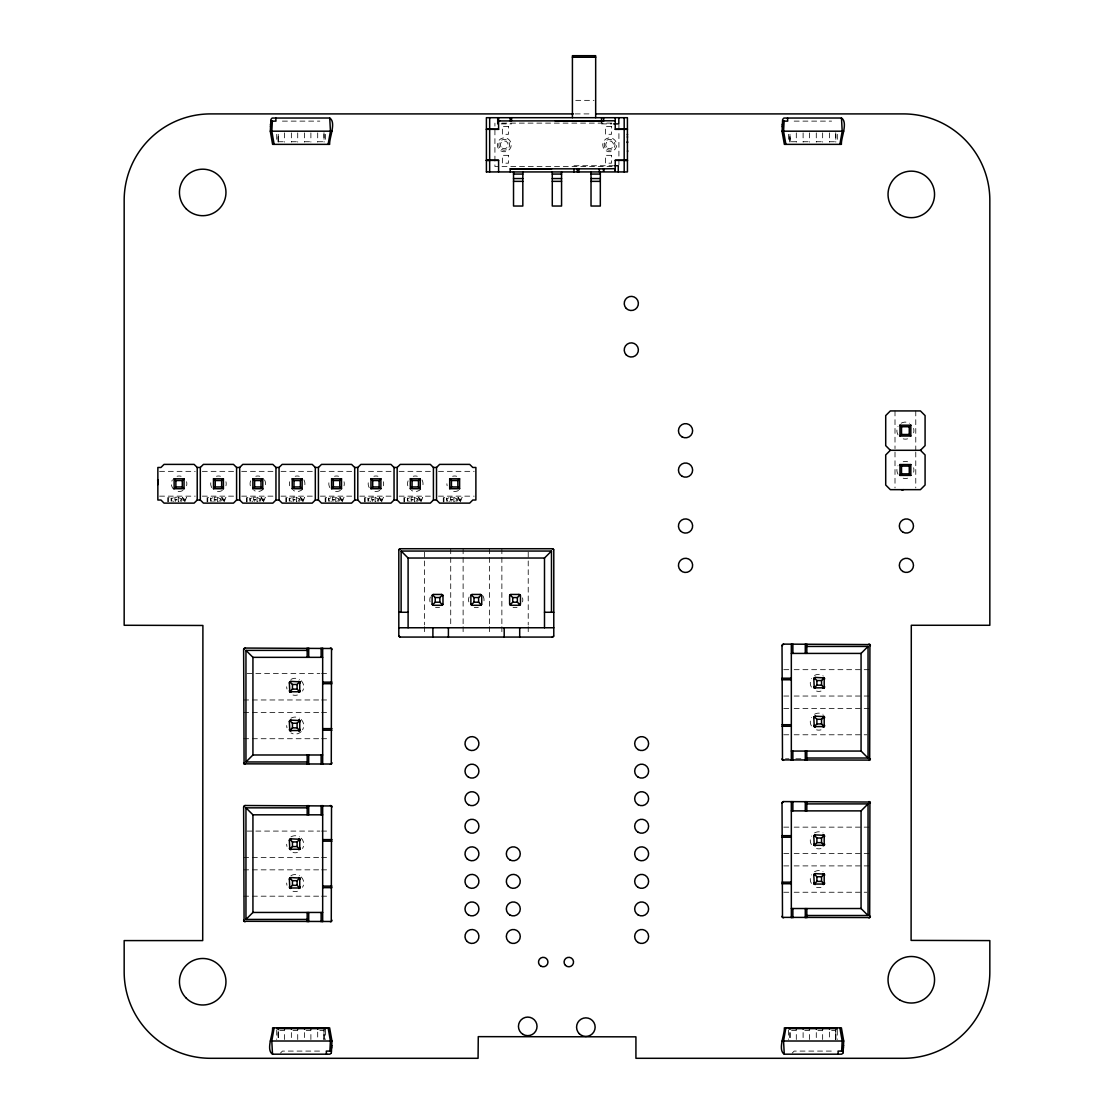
<?xml version="1.0" encoding="UTF-8"?>
<svg xmlns="http://www.w3.org/2000/svg" width="1114" height="1114" viewBox="0 0 1114 1114"><rect width="100%" height="100%" fill="white"/><g stroke="black" fill="none" stroke-linecap="round" stroke-linejoin="round"><path stroke-width="0.75" stroke-dasharray="5 3.75" d="M278.18 141.422L278.18 132.9M324.063 1039.32L324.063 1030.784M789.937 141.422L789.937 132.9M835.82 1039.32L835.82 1030.784M278.18 142.119L278.235 134.195M184.757 501.885L186.567 497.248L185.411 498.543L183.49 498.543L182.376 497.248L184.13 501.885M224.123 501.885L225.933 497.248L224.777 498.543L222.856 498.543L221.742 497.248L223.496 501.885M263.489 501.885L265.299 497.248L264.143 498.543L262.222 498.543L261.108 497.248L262.862 501.885M302.855 501.885L304.665 497.248L303.509 498.543L301.588 498.543L300.474 497.248L302.228 501.885M342.221 501.885L344.031 497.248L342.875 498.543L340.954 498.543L339.84 497.248L341.594 501.885M381.587 501.885L383.397 497.248L382.241 498.543L380.32 498.543L379.206 497.248L380.96 501.885M420.953 501.885L422.763 497.248L421.607 498.543L419.686 498.543L418.572 497.248L420.326 501.885M460.319 501.885L462.129 497.248L460.973 498.543L459.052 498.543L457.938 497.248L459.692 501.885M280.422 1053.162L282.413 1051.087L319.829 1051.087L321.821 1053.162M792.179 1053.162L794.171 1051.087L831.587 1051.087L833.578 1053.162M180.301 501.272L181.303 498.877L178.908 497.749L178.908 501.384M219.667 501.272L220.669 498.877L218.274 497.749L218.274 501.384M259.033 501.272L260.035 498.877L257.64 497.749L257.64 501.384M298.399 501.272L299.401 498.877L297.006 497.749L297.006 501.384M337.765 501.272L338.767 498.877L336.372 497.749L336.372 501.384M377.131 501.272L378.133 498.877L375.738 497.749L375.738 501.384M416.497 501.272L417.499 498.877L415.104 497.749L415.104 501.384M455.863 501.272L456.865 498.877L454.47 497.749L454.47 501.384M575.743 100.357L594.013 100.357M575.228 113.907L592.592 113.907M282.413 121.12L319.829 121.12M794.171 121.12L831.587 121.12M501.815 123.125L612.032 123.125M501.161 123.891L511.535 123.891M601.56 123.891L611.906 123.891M278.18 141.729L284.543 141.729M291.353 141.729L297.717 141.729M304.526 141.729L310.89 141.729M317.699 141.729L324.063 141.729L324.007 134.195M796.301 141.729L789.937 141.729L789.993 134.195L789.937 142.119M803.11 141.729L809.474 141.729M816.284 141.729L822.647 141.729M829.47 141.729L835.82 141.729L835.765 134.195M573.975 165.735L613.494 165.735M612.032 166.515L494.922 166.515L494.922 123.125M159.553 471.347L195.228 471.347M202.316 471.347L234.594 471.347M241.682 471.347L273.96 471.347M281.048 471.347L313.326 471.347M320.414 471.347L352.692 471.347M359.78 471.347L392.058 471.347M399.146 471.347L431.424 471.347M438.512 471.347L474.188 471.347M159.553 496.148L195.228 496.148M202.316 496.148L234.594 496.148M241.682 496.148L273.96 496.148M281.048 496.148L313.326 496.148M320.414 496.148L352.692 496.148M359.78 496.148L392.058 496.148M399.146 496.148L431.424 496.148M438.512 496.148L474.188 496.148M783.769 669.681L792.43 669.681M794.157 669.681L870.368 669.681M247.099 673.622L319.843 673.622M321.57 673.622L330.231 673.622M783.769 696.041L792.43 696.041M794.157 696.041L870.368 696.041M243.632 699.968L319.843 699.968M321.57 699.968L330.231 699.968M783.769 708.434L792.43 708.434M794.157 708.434L870.368 708.434M243.632 712.375L319.843 712.375M321.57 712.375L330.231 712.375M783.769 734.78L792.43 734.78M794.157 734.78L866.901 734.78M243.632 738.721L319.843 738.721M321.57 738.721L330.231 738.721M785.495 758.801L788.963 758.801M795.883 758.801L802.818 758.801M783.769 827.145L792.43 827.145M794.157 827.145L870.368 827.145M247.099 831.086L319.843 831.086M321.57 831.086L330.231 831.086M783.769 853.505L792.43 853.505M794.157 853.505L870.368 853.505M243.632 857.432L319.843 857.432M321.57 857.432L330.231 857.432M783.769 865.898L792.43 865.898M794.157 865.898L870.368 865.898M243.632 869.839L319.843 869.839M321.57 869.839L330.231 869.839M783.769 892.244L792.43 892.244M794.157 892.244L866.901 892.244M243.632 896.185L319.843 896.185M321.57 896.185L330.231 896.185M447.731 501.3L446.798 498.835L449.541 497.485L446.658 497.833L446.714 501.244M408.365 501.3L407.432 498.835L410.175 497.485L407.292 497.833L407.348 501.244M368.999 501.3L368.066 498.835L370.809 497.485L367.926 497.833L367.982 501.244M329.633 501.3L328.7 498.835L331.443 497.485L328.56 497.833L328.616 501.244M290.267 501.3L289.334 498.835L292.077 497.485L289.194 497.833L289.25 501.244M250.901 501.3L249.968 498.835L252.711 497.485L249.828 497.833L249.884 501.244M211.535 501.3L210.602 498.835L213.345 497.485L210.462 497.833L210.518 501.244M172.169 501.3L171.236 498.835L173.979 497.485L171.096 497.833L171.152 501.244M915.778 410.927L915.778 450.293M915.778 452.006L915.778 487.946M895.002 410.927L895.002 448.58M895.002 452.006L895.002 487.946M837.296 134.293L837.296 142.703M837.282 1030.171L837.282 1039.473M835.737 132.733L835.82 142.119M835.737 1030.171L835.737 1039.473L835.82 1030.478L829.457 1030.478L829.457 1039.515M829.47 132.886L829.47 142.119M822.647 132.886L822.647 142.119M822.647 1039.515L822.647 1030.478L816.284 1030.478L816.284 1039.515M816.284 132.886L816.284 142.119M809.474 132.886L809.474 142.119M809.474 1039.515L809.474 1030.478L803.11 1030.478L803.11 1039.515M803.11 132.886L803.11 142.119M796.301 132.886L796.301 142.119M796.301 1039.515L796.301 1030.478L789.937 1030.478L790.007 1039.515L790.021 1030.171M788.475 134.293L788.475 142.703M788.475 1030.171L788.475 1039.473M618.911 124.852L618.911 166.515M528.217 552.196L528.217 624.94M528.217 626.681L528.217 635.342M501.871 548.729L501.871 624.94M501.871 626.681L501.871 635.342M489.478 548.729L489.478 624.94M489.478 626.681L489.478 635.342M463.118 548.729L463.118 624.94M463.118 626.681L463.118 635.342M453.844 501.885L453.844 497.248L456.058 497.387A2.27 2.27 0 0 1 457.2 498.25L457.548 500.089A2.005 2.005 0 0 1 456.879 501.286M451.073 501.384L451.073 499.852L452.716 499.852L451.073 499.337L451.073 497.749L452.938 497.248L450.446 497.248L450.446 501.885M450.724 548.729L450.724 624.94M443.929 501.885L443.929 497.749L445.684 497.248L443.302 497.248L443.302 501.885M424.378 552.196L424.378 624.94M424.378 626.681L424.378 635.342M414.478 501.885L414.478 497.248L416.692 497.387A2.27 2.27 0 0 1 417.834 498.25L418.182 500.089A2.005 2.005 0 0 1 417.513 501.286M411.707 501.384L411.707 499.852L413.35 499.852L411.707 499.337L411.707 497.749L413.573 497.248L411.08 497.248L411.08 501.885M404.563 501.885L404.563 497.749L406.318 497.248L403.936 497.248L403.936 501.885M375.112 501.885L375.112 497.248L377.326 497.387A2.27 2.27 0 0 1 378.468 498.25L378.816 500.089A2.005 2.005 0 0 1 378.147 501.286M372.341 501.384L372.341 499.852L373.984 499.852L372.341 499.337L372.341 497.749L374.207 497.248L371.714 497.248L371.714 501.885M365.197 501.885L365.197 497.749L366.952 497.248L364.57 497.248L364.57 501.885M335.746 501.885L335.746 497.248L337.96 497.387A2.27 2.27 0 0 1 339.102 498.25L339.45 500.089A2.005 2.005 0 0 1 338.781 501.286M332.975 501.384L332.975 499.852L334.618 499.852L332.975 499.337L332.975 497.749L334.841 497.248L332.348 497.248L332.348 501.885M325.831 501.885L325.831 497.749L327.586 497.248L325.204 497.248L325.204 501.885M325.525 134.293L325.525 142.703M325.525 1030.171L325.525 1039.473M323.979 132.733L324.063 142.119M323.979 1030.171L323.979 1039.473L324.063 1030.478L317.699 1030.478L317.699 1039.515M317.699 132.886L317.699 142.119M310.89 132.886L310.89 142.119M310.89 1039.515L310.89 1030.478L304.526 1030.478L304.526 1039.515M304.526 132.886L304.526 142.119M297.717 132.886L297.717 142.119M297.717 1039.515L297.717 1030.478L291.353 1030.478L291.353 1039.515M296.38 501.885L296.38 497.248L298.594 497.387A2.27 2.27 0 0 1 299.736 498.25L300.084 500.089A2.005 2.005 0 0 1 299.415 501.286M293.609 501.384L293.609 499.852L295.252 499.852L293.609 499.337L293.609 497.749L295.475 497.248L292.982 497.248L292.982 501.885M291.353 132.886L291.353 142.119M286.465 501.885L286.465 497.749L288.22 497.248L285.838 497.248L285.838 501.885M284.543 132.886L284.543 142.119M284.53 1039.515L284.53 1030.478L278.18 1030.478L278.249 1039.515L278.263 1030.171M278.263 134.293L278.263 142.035M278.18 1030.784L278.18 1039.32M276.718 134.293L276.718 142.703M276.704 1030.171L276.704 1039.473M257.014 501.885L257.014 497.248L259.228 497.387A2.27 2.27 0 0 1 260.37 498.25L260.718 500.089A2.005 2.005 0 0 1 260.049 501.286M254.243 501.384L254.243 499.852L255.886 499.852L254.243 499.337L254.243 497.749L256.109 497.248L253.616 497.248L253.616 501.885M247.099 501.885L247.099 497.749L248.854 497.248L246.473 497.248L246.473 501.885M217.648 501.885L217.648 497.248L219.862 497.387A2.27 2.27 0 0 1 221.004 498.25L221.352 500.089A2.005 2.005 0 0 1 220.683 501.286M214.877 501.384L214.877 499.852L216.52 499.852L214.877 499.337L214.877 497.749L216.743 497.248L214.25 497.248L214.25 501.885M207.733 501.885L207.733 497.749L209.488 497.248L207.107 497.248L207.107 501.885M178.282 501.885L178.282 497.248L180.496 497.387A2.27 2.27 0 0 1 181.638 498.25L181.986 500.089A2.005 2.005 0 0 1 181.317 501.286M175.511 501.384L175.511 499.852L177.154 499.852L175.511 499.337L175.511 497.749L177.377 497.248L174.884 497.248L174.884 501.885M168.367 501.885L168.367 497.749L170.122 497.248L167.741 497.248L167.741 501.885M449.541 501.133A2.075 2.075 0 0 1 449.012 501.37M410.175 501.133A2.075 2.075 0 0 1 409.646 501.37M370.809 501.133A2.075 2.075 0 0 1 370.28 501.37M331.443 501.133A2.075 2.075 0 0 1 330.914 501.37M292.077 501.133A2.075 2.075 0 0 1 291.548 501.37M252.711 501.133A2.075 2.075 0 0 1 252.182 501.37M213.345 501.133A2.075 2.075 0 0 1 212.816 501.37M173.979 501.133A2.075 2.075 0 0 1 173.45 501.37M186.567 481.749A7.742 7.742 0 0 1 186.567 485.76M182.961 490.466A7.742 7.742 0 0 1 175.204 490.466M173.603 489.227A7.742 7.742 0 0 1 172.378 479.883M177.084 476.263A7.742 7.742 0 0 1 181.095 476.263M225.933 481.749A7.742 7.742 0 0 1 225.933 485.76M222.327 490.466A7.742 7.742 0 0 1 214.57 490.466M211.744 487.626A7.742 7.742 0 0 1 211.744 479.883M216.45 476.263A7.742 7.742 0 0 1 220.461 476.263M264.533 479.883A7.742 7.742 0 0 1 264.533 487.626M263.294 489.227A7.742 7.742 0 0 1 253.936 490.466M250.33 485.76A7.742 7.742 0 0 1 251.11 479.883M255.816 476.263A7.742 7.742 0 0 1 259.827 476.263M301.24 719.533A8.522 8.522 0 0 1 302.604 729.823M301.24 731.592A8.522 8.522 0 0 1 290.949 732.942M286.98 727.762A8.522 8.522 0 0 1 286.688 725.562M290.949 718.182A8.522 8.522 0 0 1 299.471 718.182M301.24 680.751A8.522 8.522 0 0 1 302.604 691.042M297.424 695.011A8.522 8.522 0 0 1 293.01 695.011M286.98 688.995A8.522 8.522 0 0 1 286.688 686.781M290.949 679.401A8.522 8.522 0 0 1 299.471 679.401M301.24 838.215A8.522 8.522 0 0 1 302.604 848.506M297.424 852.475A8.522 8.522 0 0 1 293.01 852.475M286.98 846.459A8.522 8.522 0 0 1 286.688 844.245M290.949 836.865A8.522 8.522 0 0 1 299.471 836.865M301.24 876.996A8.522 8.522 0 0 1 302.604 887.287M297.424 891.256A8.522 8.522 0 0 1 293.01 891.256M286.98 885.226A8.522 8.522 0 0 1 286.688 883.026M290.949 875.646A8.522 8.522 0 0 1 299.471 875.646M303.899 479.883A7.742 7.742 0 0 1 303.899 487.626M302.66 489.227A7.742 7.742 0 0 1 293.302 490.466M289.696 485.76A7.742 7.742 0 0 1 289.696 481.749M295.182 476.263A7.742 7.742 0 0 1 299.193 476.263M344.031 481.749A7.742 7.742 0 0 1 344.031 485.76M340.424 490.466A7.742 7.742 0 0 1 332.682 490.466M329.841 487.626A7.742 7.742 0 0 1 329.841 479.883M334.548 476.263A7.742 7.742 0 0 1 338.559 476.263M383.397 481.749A7.742 7.742 0 0 1 383.397 485.76M379.79 490.466A7.742 7.742 0 0 1 372.048 490.466M369.207 487.626A7.742 7.742 0 0 1 369.207 479.883M373.914 476.263A7.742 7.742 0 0 1 377.924 476.263M421.997 479.883A7.742 7.742 0 0 1 421.997 487.626M420.758 489.227A7.742 7.742 0 0 1 411.414 490.466M407.794 485.76A7.742 7.742 0 0 1 408.573 479.883M413.28 476.263A7.742 7.742 0 0 1 417.29 476.263M439.557 607.367A7.742 7.742 0 0 1 435.546 607.367M430.06 601.894A7.742 7.742 0 0 1 430.839 596.004M458.522 490.466A7.742 7.742 0 0 1 450.78 490.466M447.16 485.76A7.742 7.742 0 0 1 446.895 483.755M452.646 476.263A7.742 7.742 0 0 1 456.656 476.263M483.003 596.004A7.742 7.742 0 0 1 483.003 603.76M478.31 607.367A7.742 7.742 0 0 1 474.286 607.367M468.813 601.894A7.742 7.742 0 0 1 469.593 596.004M522.536 597.87A7.742 7.742 0 0 1 522.536 601.894M517.049 607.367A7.742 7.742 0 0 1 513.039 607.367M820.99 691.084A8.522 8.522 0 0 1 816.576 691.084M811.396 687.101A8.522 8.522 0 0 1 811.396 678.579M814.529 675.46A8.522 8.522 0 0 1 823.051 675.46M820.99 729.851A8.522 8.522 0 0 1 816.576 729.851M811.396 725.882A8.522 8.522 0 0 1 811.396 717.36M814.529 714.241A8.522 8.522 0 0 1 823.051 714.241M820.99 848.548A8.522 8.522 0 0 1 816.576 848.548M811.396 844.579A8.522 8.522 0 0 1 811.396 836.043M814.529 832.924A8.522 8.522 0 0 1 823.051 832.924M820.99 887.315A8.522 8.522 0 0 1 816.576 887.315M811.396 883.346A8.522 8.522 0 0 1 811.396 874.824M814.529 871.705A8.522 8.522 0 0 1 823.051 871.705M913.619 428.403A8.522 8.522 0 0 1 913.619 432.817M907.59 438.846A8.522 8.522 0 0 1 903.189 438.846M898.009 434.864A8.522 8.522 0 0 1 898.009 426.342M901.129 423.223A8.522 8.522 0 0 1 909.651 423.223M913.619 467.769A8.522 8.522 0 0 1 913.619 472.183M907.59 478.212A8.522 8.522 0 0 1 903.189 478.212M898.009 474.23A8.522 8.522 0 0 1 898.009 465.708M903.189 461.739A8.522 8.522 0 0 1 907.59 461.739M185.203 499.058L184.339 500.994L183.657 499.058L185.203 499.058M224.568 499.058L223.705 500.994L223.023 499.058L224.568 499.058M263.934 499.058L263.071 500.994L262.389 499.058L263.934 499.058M303.3 499.058L302.437 500.994L301.755 499.058L303.3 499.058M342.666 499.058L341.803 500.994L341.121 499.058L342.666 499.058M382.032 499.058L381.169 500.994L380.487 499.058L382.032 499.058M421.398 499.058L420.535 500.994L419.853 499.058L421.398 499.058M460.764 499.058L459.901 500.994L459.219 499.058L460.764 499.058M508.457 126.453L502.358 126.453L502.358 134.293L508.457 134.293L508.457 126.453M611.489 126.453L605.375 126.453L605.375 134.293L611.489 134.293L611.489 126.453M508.457 155.333L502.358 155.333L502.358 163.173L508.457 163.173L508.457 155.333M611.489 155.333L605.375 155.333L605.375 163.173L611.489 163.173L611.489 155.333M501.509 149.513A5.431 5.431 0 0 0 509.655 144.82A5.431 5.431 0 0 0 501.509 140.113A5.431 5.431 0 0 0 501.509 149.513M502.289 148.176A3.871 3.871 0 0 0 508.109 144.82A3.871 3.871 0 0 0 502.289 141.464A3.871 3.871 0 0 0 502.289 148.176M606.907 149.513A5.431 5.431 0 0 0 615.039 144.82A5.431 5.431 0 0 0 606.907 140.113A5.431 5.431 0 0 0 606.907 149.513M607.673 148.176A3.871 3.871 0 0 0 613.494 144.82A3.871 3.871 0 0 0 607.673 141.464A3.871 3.871 0 0 0 607.673 148.176M500.813 150.863A6.976 6.976 0 0 0 511.284 144.82A6.976 6.976 0 0 0 500.813 138.777A6.976 6.976 0 0 0 500.813 150.863M606.211 150.863A6.976 6.976 0 0 0 616.669 144.82A6.976 6.976 0 0 0 606.211 138.777A6.976 6.976 0 0 0 606.211 150.863"/><path stroke-width="1.5" d="M603.593 170.943L603.635 168.841L615.234 168.687L615.234 160.319L627.447 160.319L615.234 160.319M615.193 170.943L615.234 168.687L615.193 171.361M603.635 168.687L603.579 171.361M270.34 131.215L270.897 119.477L272.15 118.042L329.73 118.014C336.539 122.331 329.076 138.164 329.647 144.36L272.596 144.36L270.284 131.187L331.958 131.187M272.359 121.12L271.83 131.187L274.128 144.36M329.883 1051.087L330.412 1041.019L328.115 1027.846M331.345 1052.73L331.958 1041.019L329.633 1027.846L272.596 1027.846C273.167 1034.043 265.689 1049.875 272.512 1054.192L329.8 1054.192L331.206 1053.287M331.875 1045.573L331.707 1045.921M782.098 131.215L782.655 119.477L783.908 118.042L841.488 118.014C848.311 122.331 840.833 138.164 841.404 144.36L784.367 144.36L782.042 131.187L843.716 131.187M784.117 121.12L783.588 131.187L785.885 144.36M841.641 1051.087L842.17 1041.019L839.872 1027.846M843.103 1052.73L843.716 1041.019L841.404 1027.846L784.353 1027.846C784.924 1034.043 777.461 1049.875 784.27 1054.192L841.557 1054.192L842.964 1053.287M843.632 1045.573L843.465 1045.921M325.497 1028.918L325.525 1027.846M837.255 1028.918L837.282 1027.846M498.599 117.694L498.599 129.321L486.414 129.168M157.854 483.295L157.854 484.674M328.115 144.36L330.44 131.187L329.73 118.014M274.128 1027.846L271.802 1041.019L272.512 1054.192M839.872 144.36L842.198 131.187L841.488 118.014M785.885 1027.846L783.56 1041.019L784.27 1054.192M270.66 124.03L270.451 125.019M331.582 1048.177L331.652 1046.895M782.418 124.03L782.209 125.019M843.34 1048.177L843.409 1046.895M289.348 682.924L290.893 681.378L299.75 681.824L299.75 691.766L289.807 691.766L289.348 682.924A1.546 1.546 0 0 1 290.893 681.378M289.348 721.663L290.893 720.117L299.75 720.577L299.75 730.519L289.807 730.519L289.348 721.663A1.546 1.546 0 0 1 290.893 720.117M289.348 840.388L290.893 838.842L299.75 839.288L299.75 849.23L289.807 849.23L289.348 840.388A1.546 1.546 0 0 1 290.893 838.842M289.348 879.127L290.893 877.581L299.75 878.041L299.75 887.983L289.807 887.983L289.348 879.127A1.546 1.546 0 0 1 290.893 877.581M813.805 678.983L815.351 677.437L824.193 677.897L824.193 687.825L814.25 687.825L813.805 678.983A1.546 1.546 0 0 1 815.351 677.437M813.805 717.736L815.351 716.177L824.193 716.636L824.193 726.579L814.25 726.579L813.805 717.736A1.546 1.546 0 0 1 815.351 716.177M813.805 836.447L815.351 834.901L824.193 835.361L824.193 845.289L814.25 845.289L813.805 836.447A1.546 1.546 0 0 1 815.351 834.901M813.805 875.2L815.351 873.641L824.193 874.1L824.193 884.043L814.25 884.043L813.805 875.2A1.546 1.546 0 0 1 815.351 873.641M627.447 142.564L627.447 141.464M243.632 649.601L245.177 648.056L331.512 648.501L331.276 764.023L244.077 763.842L243.632 649.601A1.546 1.546 0 0 1 245.177 648.056M243.632 807.065L245.177 805.519L331.512 805.965L331.276 921.487L244.077 921.306L243.632 807.065A1.546 1.546 0 0 1 245.177 805.519M782.028 645.66L783.574 644.115L869.923 644.574L869.686 760.096L782.488 759.901L782.028 645.66A1.546 1.546 0 0 1 783.574 644.115M782.028 803.124L783.574 801.579L869.923 802.038L869.686 917.56L782.488 917.365L782.028 803.124A1.546 1.546 0 0 1 783.574 801.579M157.854 479.772L157.854 481.666M270.535 126.286L270.507 126.745M782.293 126.286L782.265 126.745M627.447 134.989L627.447 134.181M627.447 137.384L627.447 136.59M627.447 142.717L627.447 141.868M157.854 480.037L157.854 480.482M157.854 483.044L157.854 483.755M432.246 595.405L433.221 594.514M442.857 604.345L441.882 605.236M470.985 595.405L471.974 594.514M481.61 604.345L480.621 605.236M509.739 595.405L510.713 594.514M520.349 604.345L519.375 605.236M398.923 549.689L400.358 548.729L552.238 548.729L553.672 549.689M553.672 636.108L552.238 637.069L400.358 637.069L398.923 636.108M174.132 488.712L175.873 486.957L182.292 486.957L184.047 488.712L174.132 488.712L174.132 478.797L184.047 478.797L184.047 488.712M182.292 486.957L182.292 480.538L184.047 478.797M200.325 467.476L203.416 464.385L233.48 464.385L236.586 467.476L236.586 500.019L233.48 503.124L203.416 503.124L200.325 500.019L200.325 467.476L197.22 467.476L194.115 464.385L164.05 464.385L160.959 467.476L157.854 467.476L157.854 500.019L160.959 500.019L164.05 503.124L194.115 503.124L197.22 500.019L197.22 467.476M213.498 488.712L215.239 486.957L215.239 480.538L213.498 478.797L223.413 478.797L223.413 488.712L213.498 488.712L213.498 478.797M215.239 480.538L221.658 480.538L223.413 478.797M239.691 467.476L242.782 464.385L272.846 464.385L275.952 467.476L275.952 500.019L272.846 503.124L242.782 503.124L239.691 500.019L239.691 467.476L236.586 467.476M252.864 488.712L254.605 486.957L261.024 486.957L262.779 488.712L262.779 478.797L252.864 478.797L252.864 488.712L262.779 488.712M261.024 486.957L261.024 480.538L262.779 478.797M279.057 467.476L282.148 464.385L312.212 464.385L315.318 467.476L315.318 500.019L312.212 503.124L282.148 503.124L279.057 500.019L279.057 467.476L275.952 467.476M292.23 488.712L293.971 486.957L300.39 486.957L302.145 488.712L302.145 478.797L292.23 478.797L292.23 488.712L302.145 488.712M292.23 478.797L293.971 480.538L300.39 480.538L302.145 478.797M318.423 467.476L321.514 464.385L351.578 464.385L354.684 467.476L354.684 500.019L351.578 503.124L321.514 503.124L318.423 500.019L318.423 467.476L315.318 467.476M331.596 488.712L333.337 486.957L339.756 486.957L341.511 488.712L341.511 478.797L331.596 478.797L331.596 488.712L341.511 488.712M331.596 478.797L333.337 480.538L339.756 480.538L341.511 478.797M357.789 467.476L360.88 464.385L390.944 464.385L394.05 467.476L394.05 500.019L390.944 503.124L360.88 503.124L357.789 500.019L357.789 467.476L354.684 467.476M370.962 488.712L372.703 486.957L379.122 486.957L380.877 488.712L380.877 478.797L370.962 478.797L370.962 488.712L380.877 488.712M370.962 478.797L372.703 480.538L379.122 480.538L380.877 478.797M397.155 467.476L400.246 464.385L430.31 464.385L433.416 467.476L433.416 500.019L430.31 503.124L400.246 503.124L397.155 500.019L397.155 467.476L394.05 467.476M410.328 488.712L412.069 486.957L418.488 486.957L420.243 488.712L420.243 478.797L410.328 478.797L410.328 488.712L420.243 488.712M410.328 478.797L412.069 480.538L418.488 480.538L420.243 478.797M436.521 467.476L439.612 464.385L469.676 464.385L472.782 467.476L475.887 467.476L475.887 500.019L472.782 500.019L469.676 503.124L439.612 503.124L436.521 500.019L436.521 467.476L433.416 467.476M449.694 488.712L451.435 486.957L451.435 480.538L449.694 478.797L459.609 478.797L459.609 488.712L449.694 488.712L449.694 478.797M451.435 480.538L457.854 480.538L459.609 478.797M289.807 691.766L292.453 689.12L297.104 689.12L299.75 691.766M289.807 681.824L292.453 684.469L297.104 684.469L299.75 681.824M307.172 761.962L245.957 761.962L252.934 754.986L252.934 657.344L245.957 650.381L307.172 650.381M289.807 730.519L292.453 727.874L297.104 727.874L299.75 730.519M289.807 720.577L292.453 723.223L297.104 723.223L299.75 720.577M432.19 604.192L432.58 604.846L435.226 602.201L439.877 602.201L442.523 604.846M439.877 602.201L439.877 597.55L442.523 594.904L442.912 595.544M470.944 604.192L471.333 604.846L473.979 602.201L478.616 602.201L481.262 604.846M478.616 602.201L478.616 597.55L481.262 594.904L481.652 595.544M401.124 612.268L401.124 551.054L408.1 558.03L544.495 558.03L551.472 551.054L551.472 612.268M509.683 604.192L510.073 604.846L512.719 602.201L517.369 602.201L520.015 604.846M510.073 594.904L512.719 597.55L517.369 597.55L520.015 594.904L520.405 595.544M289.807 849.23L292.453 846.584L297.104 846.584L299.75 849.23M289.807 839.288L292.453 841.933L297.104 841.933L299.75 839.288M307.172 919.426L245.957 919.426L252.934 912.45L252.934 814.821L245.957 807.845L307.172 807.845M289.807 887.983L292.453 885.338L297.104 885.338L299.75 887.983M289.807 878.041L292.453 880.687L297.104 880.687L299.75 878.041M899.959 436.034L901.518 434.488L909.261 434.488L910.82 436.034L910.82 425.186L899.959 425.186L899.959 436.034L910.82 436.034M899.959 425.186L901.518 426.732L909.261 426.732L910.82 425.186M890.351 450.293L885.714 454.944L885.714 485.008L890.351 489.659L920.429 489.659L925.08 485.008L925.08 454.944L920.429 450.293L890.351 450.293L885.714 445.642L885.714 415.578L890.351 410.927L920.429 410.927L925.08 415.578L925.08 445.642L920.429 450.293M899.959 475.399L901.518 473.854L909.261 473.854L910.82 475.399L910.82 464.552L899.959 464.552L899.959 475.399L910.82 475.399M899.959 464.552L901.518 466.098L909.261 466.098L910.82 464.552M814.25 687.825L816.896 685.18L821.547 685.18L824.193 687.825M814.25 677.897L816.896 680.543L821.547 680.543L824.193 677.897M806.828 758.021L868.043 758.021L861.066 751.059L861.066 653.417L868.043 646.44L806.828 646.44M814.25 726.579L816.896 723.933L821.547 723.933L824.193 726.579M814.25 716.636L816.896 719.282L821.547 719.282L824.193 716.636M814.25 845.289L816.896 842.644L821.547 842.644L824.193 845.289M814.25 835.361L816.896 838.006L821.547 838.006L824.193 835.361M806.828 915.499L868.043 915.499L861.066 908.523L861.066 810.881L868.043 803.904L806.828 803.904M814.25 884.043L816.896 881.397L821.547 881.397L824.193 884.043M814.25 874.1L816.896 876.746L821.547 876.746L824.193 874.1M903.412 489.659L902.312 489.812M270.34 1041.005L331.958 1041.019M782.098 1041.005L843.716 1041.019M486.4 129.321L498.599 129.321M624.188 160.472L627.447 160.319M615.234 117.694L615.234 129.321L627.419 129.168M498.599 160.319L486.4 160.319L498.599 160.319L498.599 171.932M498.599 120.953L615.234 120.799M555.19 120.869L603.635 120.799M510.212 171.932L510.212 168.841L551.736 168.771M572.415 57.246L595.67 57.246M573.501 113.907L210.574 113.907A86.405 86.405 0 0 0 124.169 200.311L124.169 625.274L202.901 625.469L202.706 940.592L124.169 940.592L124.169 971.895A86.419 86.419 0 0 0 210.602 1058.3L478.073 1058.3L478.268 1036.647L635.927 1036.842L635.927 1058.3L903.426 1058.3A86.419 86.419 0 0 0 989.831 971.868L989.831 940.592L911.099 940.397L911.294 625.274L989.831 625.274L989.831 200.311A86.405 86.405 0 0 0 903.426 113.907L596.074 113.907M498.599 120.799L499.754 120.799M270.813 121.12L275.952 121.12L275.785 118.014M782.571 121.12L787.709 121.12L787.542 118.014M613.633 123.891L618.813 123.891L618.813 117.694M615.234 129.321L627.447 129.321M614.858 165.735L618.27 165.735L618.27 171.932M510.212 168.841L603.635 168.841M486.4 171.932L627.447 171.932L627.419 117.694L486.4 117.694L486.414 171.932M513.526 174.062L522.828 174.062M552.279 174.062L561.567 174.062M591.019 174.062L600.321 174.062M513.526 178.56L522.828 178.56M552.279 178.56L561.567 178.56M591.019 178.56L600.321 178.56M513.526 181.359L522.828 181.359M552.279 181.359L561.567 181.359M591.019 181.359L600.321 181.359M174.132 478.797L175.873 480.538L182.292 480.538M252.864 478.797L254.605 480.538L261.024 480.538M215.239 486.957L221.658 486.957L223.413 488.712M451.435 486.957L457.854 486.957L459.609 488.712M901.783 489.812L902.646 489.812M197.22 500.019L200.325 500.019M236.586 500.019L239.691 500.019M275.952 500.019L279.057 500.019M315.318 500.019L318.423 500.019M354.684 500.019L357.789 500.019M394.05 500.019L397.155 500.019M433.416 500.019L436.521 500.019M401.124 551.054L551.472 551.054M432.58 594.904L435.226 597.55L439.877 597.55M471.333 594.904L473.979 597.55L478.616 597.55M398.812 612.268L408.1 612.268M544.495 612.268L553.783 612.268M398.812 627.767L553.783 627.767M791.33 653.417L861.066 653.417M252.934 657.344L322.67 657.344M782.028 678.217L791.33 678.217M782.028 679.763L791.33 679.763M322.67 682.144L331.972 682.144M322.67 683.704L331.972 683.704M782.028 724.713L791.33 724.713M782.028 726.258L791.33 726.258M322.67 728.64L331.972 728.64M322.67 730.199L331.972 730.199M791.33 751.059L861.066 751.059M252.934 754.986L322.67 754.986M791.33 810.881L861.066 810.881M252.934 814.821L322.67 814.821M782.028 835.681L791.33 835.681M782.028 837.227L791.33 837.227M322.67 839.608L331.972 839.608M322.67 841.167L331.972 841.167M782.028 882.177L791.33 882.177M782.028 883.722L791.33 883.722M322.67 886.103L331.972 886.103M322.67 887.663L331.972 887.663M791.33 908.523L861.066 908.523M252.934 912.45L322.67 912.45M276.704 1027.846L276.704 1028.626L325.525 1028.626M788.475 1027.846L788.475 1028.626L837.282 1028.626M331.429 1051.087L326.291 1051.087L326.458 1054.192M843.187 1051.087L838.048 1051.087L838.215 1054.192M486.4 160.319L489.659 160.472M299.513 720.382L298.649 720.117A1.546 1.546 0 0 1 300.195 721.663M909.261 426.732L909.261 434.488M909.261 466.098L909.261 473.854M901.518 426.732L901.518 434.488M901.518 466.098L901.518 473.854M868.043 646.44L868.043 758.021M868.043 803.904L868.043 915.499M835.82 1027.846L835.82 1029.085M829.457 1027.846L829.457 1029.085M822.647 1027.846L822.647 1029.085M821.547 680.543L821.547 685.18M821.547 719.282L821.547 723.933M821.547 838.006L821.547 842.644M821.547 876.746L821.547 881.397M816.896 680.543L816.896 685.18M816.896 719.282L816.896 723.933M816.896 838.006L816.896 842.644M816.896 876.746L816.896 881.397M816.284 1027.846L816.284 1029.085M809.474 1027.846L809.474 1029.085M806.828 644.115L806.828 653.417M806.828 751.059L806.828 760.347M806.828 801.579L806.828 810.881M806.828 908.523L806.828 917.811M805.283 644.115L805.283 653.417M805.283 751.059L805.283 760.347M805.283 801.579L805.283 810.881M805.283 908.523L805.283 917.811M803.11 1027.846L803.11 1029.085M796.301 1027.846L796.301 1029.085M792.876 644.115L792.876 653.417M792.876 751.059L792.876 760.347M792.876 801.579L792.876 810.881M792.876 908.523L792.876 917.811M791.33 644.115L791.33 760.347M791.33 801.579L791.33 917.811M789.937 1027.846L789.937 1029.085M627.6 150.627L627.6 151.685M624.188 117.694L624.188 171.932M603.635 117.694L603.635 120.953M601.56 117.694L601.56 122.345M600.321 171.932L600.321 206.034L591.019 206.034L591.019 171.932M599.346 168.841L599.346 171.932M595.67 117.694L595.67 55.7L572.415 55.7L572.415 117.694M578.876 168.841L578.876 171.932M577.317 168.841L577.317 171.932M573.975 168.841L573.975 171.932M561.567 171.932L561.567 206.034L552.279 206.034L552.279 171.932M544.495 558.03L544.495 627.767M522.828 171.932L522.828 206.034L513.526 206.034L513.526 171.932M519.695 627.767L519.695 637.069M517.369 597.55L517.369 602.201M512.719 597.55L512.719 602.201M511.535 117.694L511.535 120.799M510.212 117.694L510.212 120.953M504.196 627.767L504.196 637.069M497.707 117.694L497.707 123.891M489.659 117.694L489.659 171.932M473.979 597.55L473.979 602.201M457.854 480.538L457.854 486.957M448.399 627.767L448.399 637.069M435.226 597.55L435.226 602.201M432.9 627.767L432.9 637.069M418.488 480.538L418.488 486.957M412.069 480.538L412.069 486.957M408.1 558.03L408.1 627.767M379.122 480.538L379.122 486.957M372.703 480.538L372.703 486.957M339.756 480.538L339.756 486.957M333.337 480.538L333.337 486.957M324.063 1027.846L324.063 1029.085M322.67 648.056L322.67 764.288M322.67 805.519L322.67 921.751M321.124 648.056L321.124 657.344M321.124 754.986L321.124 764.288M321.124 805.519L321.124 814.821M321.124 912.45L321.124 921.751M317.699 1027.846L317.699 1029.085M310.89 1027.846L310.89 1029.085M308.717 648.056L308.717 657.344M308.717 754.986L308.717 764.288M308.717 805.519L308.717 814.821M308.717 912.45L308.717 921.751M307.172 648.056L307.172 657.344M307.172 754.986L307.172 764.288M307.172 805.519L307.172 814.821M307.172 912.45L307.172 921.751M304.526 1027.846L304.526 1029.085M300.39 480.538L300.39 486.957M297.717 1027.846L297.717 1029.085M297.104 684.469L297.104 689.12M297.104 723.223L297.104 727.874M297.104 841.933L297.104 846.584M297.104 880.687L297.104 885.338M293.971 480.538L293.971 486.957M292.453 684.469L292.453 689.12M292.453 723.223L292.453 727.874M292.453 841.933L292.453 846.584M292.453 880.687L292.453 885.338M291.353 1027.846L291.353 1029.085M284.53 1027.846L284.53 1029.085M278.263 1027.846L278.263 1028.626M278.18 1027.846L278.18 1029.085M254.605 480.538L254.605 486.957M245.957 650.381L245.957 761.962M245.957 807.845L245.957 919.426M221.658 480.538L221.658 486.957M175.873 480.538L175.873 486.957M157.701 479.688L157.701 480.747M400.358 637.069A1.546 1.546 0 0 1 398.812 635.523L398.812 550.274A1.546 1.546 0 0 1 400.358 548.729M552.238 637.069A1.546 1.546 0 0 0 553.783 635.523L553.783 550.274A1.546 1.546 0 0 0 552.238 548.729M331.972 920.206A1.546 1.546 0 0 1 330.426 921.751M330.426 805.519A1.546 1.546 0 0 1 331.972 807.065M300.195 886.883A1.546 1.546 0 0 1 298.649 888.429M290.893 888.429A1.546 1.546 0 0 1 289.348 886.883M298.649 877.581A1.546 1.546 0 0 1 300.195 879.127M300.195 848.13A1.546 1.546 0 0 1 298.649 849.69M290.893 849.69A1.546 1.546 0 0 1 289.348 848.13M298.649 838.842A1.546 1.546 0 0 1 300.195 840.388M245.177 921.751A1.546 1.546 0 0 1 243.632 920.206M783.574 760.347A1.546 1.546 0 0 1 782.028 758.801M823.107 677.437A1.546 1.546 0 0 1 824.652 678.983M824.652 686.739A1.546 1.546 0 0 1 823.107 688.285M815.351 688.285A1.546 1.546 0 0 1 813.805 686.739M823.107 716.177A1.546 1.546 0 0 1 824.652 717.736M824.652 725.479A1.546 1.546 0 0 1 823.107 727.024M815.351 727.024A1.546 1.546 0 0 1 813.805 725.479M868.823 644.115A1.546 1.546 0 0 1 870.368 645.66M870.368 758.801A1.546 1.546 0 0 1 868.823 760.347M783.574 917.811A1.546 1.546 0 0 1 782.028 916.265M823.107 834.901A1.546 1.546 0 0 1 824.652 836.447M824.652 844.203A1.546 1.546 0 0 1 823.107 845.749M815.351 845.749A1.546 1.546 0 0 1 813.805 844.203M823.107 873.641A1.546 1.546 0 0 1 824.652 875.2M824.652 882.942A1.546 1.546 0 0 1 823.107 884.502M815.351 884.502A1.546 1.546 0 0 1 813.805 882.942M868.823 801.579A1.546 1.546 0 0 1 870.368 803.124M870.368 916.265A1.546 1.546 0 0 1 868.823 917.811M331.972 762.742A1.546 1.546 0 0 1 330.426 764.288M330.426 648.056A1.546 1.546 0 0 1 331.972 649.601M300.195 729.419A1.546 1.546 0 0 1 298.649 730.965M290.893 730.965A1.546 1.546 0 0 1 289.348 729.419M300.195 690.666A1.546 1.546 0 0 1 298.649 692.226M290.893 692.226A1.546 1.546 0 0 1 289.348 690.666M298.649 681.378A1.546 1.546 0 0 1 300.195 682.924M245.177 764.288A1.546 1.546 0 0 1 243.632 762.742M441.423 594.444L433.68 594.444A1.546 1.546 0 0 0 432.121 596.004L432.121 603.746A1.546 1.546 0 0 0 433.68 605.292L441.423 605.292A1.546 1.546 0 0 0 442.982 603.746L442.982 596.004A1.546 1.546 0 0 0 441.423 594.444M480.176 594.444L472.42 594.444A1.546 1.546 0 0 0 470.874 596.004L470.874 603.746A1.546 1.546 0 0 0 472.42 605.292L480.176 605.292A1.546 1.546 0 0 0 481.721 603.746L481.721 596.004A1.546 1.546 0 0 0 480.176 594.444M518.915 594.444L511.173 594.444A1.546 1.546 0 0 0 509.613 596.004L509.613 603.746A1.546 1.546 0 0 0 511.173 605.292L518.915 605.292A1.546 1.546 0 0 0 520.475 603.746L520.475 596.004A1.546 1.546 0 0 0 518.915 594.444M186.261 208.875A23.241 23.241 0 0 0 225.167 198.459A23.241 23.241 0 0 0 196.691 169.982A23.241 23.241 0 0 0 186.261 208.875M186.261 998.172A23.241 23.241 0 0 0 225.167 987.756A23.241 23.241 0 0 0 196.691 959.279A23.241 23.241 0 0 0 186.261 998.172M467.031 748.511A6.963 6.963 0 0 0 478.686 745.377A6.963 6.963 0 0 0 470.164 736.855A6.963 6.963 0 0 0 467.031 748.511M468.479 777.168A6.963 6.963 0 0 0 478.923 771.139A6.963 6.963 0 0 0 468.479 765.109A6.963 6.963 0 0 0 468.479 777.168M468.479 804.726A6.963 6.963 0 0 0 478.923 798.696A6.963 6.963 0 0 0 468.479 792.653A6.963 6.963 0 0 0 468.479 804.726M468.479 832.283A6.963 6.963 0 0 0 478.923 826.254A6.963 6.963 0 0 0 468.479 820.21A6.963 6.963 0 0 0 468.479 832.283M467.031 858.727A6.963 6.963 0 0 0 478.686 855.608A6.963 6.963 0 0 0 470.164 847.072A6.963 6.963 0 0 0 467.031 858.727M467.031 886.284A6.963 6.963 0 0 0 478.686 883.165A6.963 6.963 0 0 0 470.164 874.629A6.963 6.963 0 0 0 467.031 886.284M468.479 914.956A6.963 6.963 0 0 0 478.923 908.913A6.963 6.963 0 0 0 468.479 902.883A6.963 6.963 0 0 0 468.479 914.956M467.031 941.4A6.963 6.963 0 0 0 478.686 938.28A6.963 6.963 0 0 0 470.164 929.744A6.963 6.963 0 0 0 467.031 941.4M508.374 886.284A6.963 6.963 0 0 0 520.029 883.165A6.963 6.963 0 0 0 511.493 874.629A6.963 6.963 0 0 0 508.374 886.284M509.808 859.841A6.963 6.963 0 0 0 520.266 853.811A6.963 6.963 0 0 0 509.808 847.768A6.963 6.963 0 0 0 509.808 859.841M509.808 942.514A6.963 6.963 0 0 0 520.266 936.47A6.963 6.963 0 0 0 509.808 930.441A6.963 6.963 0 0 0 509.808 942.514M509.808 914.956A6.963 6.963 0 0 0 520.266 908.913A6.963 6.963 0 0 0 509.808 902.883A6.963 6.963 0 0 0 509.808 914.956M523.093 1034.419A9.288 9.288 0 0 0 537.032 1026.37A9.288 9.288 0 0 0 523.093 1018.335A9.288 9.288 0 0 0 523.093 1034.419M540.875 966.144A4.721 4.721 0 0 0 547.963 962.05A4.721 4.721 0 0 0 540.875 957.956A4.721 4.721 0 0 0 540.875 966.144M565.466 965.392A4.721 4.721 0 0 0 573.376 963.276A4.721 4.721 0 0 0 567.583 957.483A4.721 4.721 0 0 0 565.466 965.392M579.294 1033.708A9.288 9.288 0 0 0 594.834 1029.545A9.288 9.288 0 0 0 583.457 1018.168A9.288 9.288 0 0 0 579.294 1033.708M626.291 354.948A7.088 7.088 0 0 0 638.141 351.773A7.088 7.088 0 0 0 629.466 343.098A7.088 7.088 0 0 0 626.291 354.948M626.291 308.453A7.088 7.088 0 0 0 638.141 305.278A7.088 7.088 0 0 0 629.466 296.603A7.088 7.088 0 0 0 626.291 308.453M638.169 804.726A6.963 6.963 0 0 0 648.613 798.696A6.963 6.963 0 0 0 638.169 792.653A6.963 6.963 0 0 0 638.169 804.726M638.169 777.168A6.963 6.963 0 0 0 648.613 771.139A6.963 6.963 0 0 0 638.169 765.095A6.963 6.963 0 0 0 638.169 777.168M638.169 749.611A6.963 6.963 0 0 0 648.613 743.581A6.963 6.963 0 0 0 638.169 737.552A6.963 6.963 0 0 0 638.169 749.611M638.169 887.398A6.963 6.963 0 0 0 648.613 881.355A6.963 6.963 0 0 0 638.169 875.326A6.963 6.963 0 0 0 638.169 887.398M638.169 832.283A6.963 6.963 0 0 0 648.613 826.254A6.963 6.963 0 0 0 638.169 820.21A6.963 6.963 0 0 0 638.169 832.283M638.169 942.514A6.963 6.963 0 0 0 648.613 936.47A6.963 6.963 0 0 0 638.169 930.441A6.963 6.963 0 0 0 638.169 942.514M638.169 914.956A6.963 6.963 0 0 0 648.613 908.913A6.963 6.963 0 0 0 638.169 902.883A6.963 6.963 0 0 0 638.169 914.956M636.721 858.727A6.963 6.963 0 0 0 648.376 855.608A6.963 6.963 0 0 0 639.854 847.072A6.963 6.963 0 0 0 636.721 858.727M682.005 436.855A7.088 7.088 0 0 0 692.63 430.714A7.088 7.088 0 0 0 682.005 424.573A7.088 7.088 0 0 0 682.005 436.855M682.005 476.221A7.088 7.088 0 0 0 692.63 470.08A7.088 7.088 0 0 0 682.005 463.939A7.088 7.088 0 0 0 682.005 476.221M680.529 531.016A7.088 7.088 0 0 0 692.393 527.841A7.088 7.088 0 0 0 683.704 519.152A7.088 7.088 0 0 0 680.529 531.016M680.529 570.382A7.088 7.088 0 0 0 692.393 567.207A7.088 7.088 0 0 0 683.704 558.518A7.088 7.088 0 0 0 680.529 570.382M899.666 214.542A23.241 23.241 0 0 0 934.549 194.407A23.241 23.241 0 0 0 899.666 174.271A23.241 23.241 0 0 0 899.666 214.542M899.666 999.899A23.241 23.241 0 0 0 934.549 979.763A23.241 23.241 0 0 0 899.666 959.627A23.241 23.241 0 0 0 899.666 999.899M902.855 532.13A7.088 7.088 0 0 0 913.48 526.003A7.088 7.088 0 0 0 902.855 519.862A7.088 7.088 0 0 0 902.855 532.13M902.855 571.496A7.088 7.088 0 0 0 913.48 565.369A7.088 7.088 0 0 0 902.855 559.228A7.088 7.088 0 0 0 902.855 571.496"/></g></svg>
